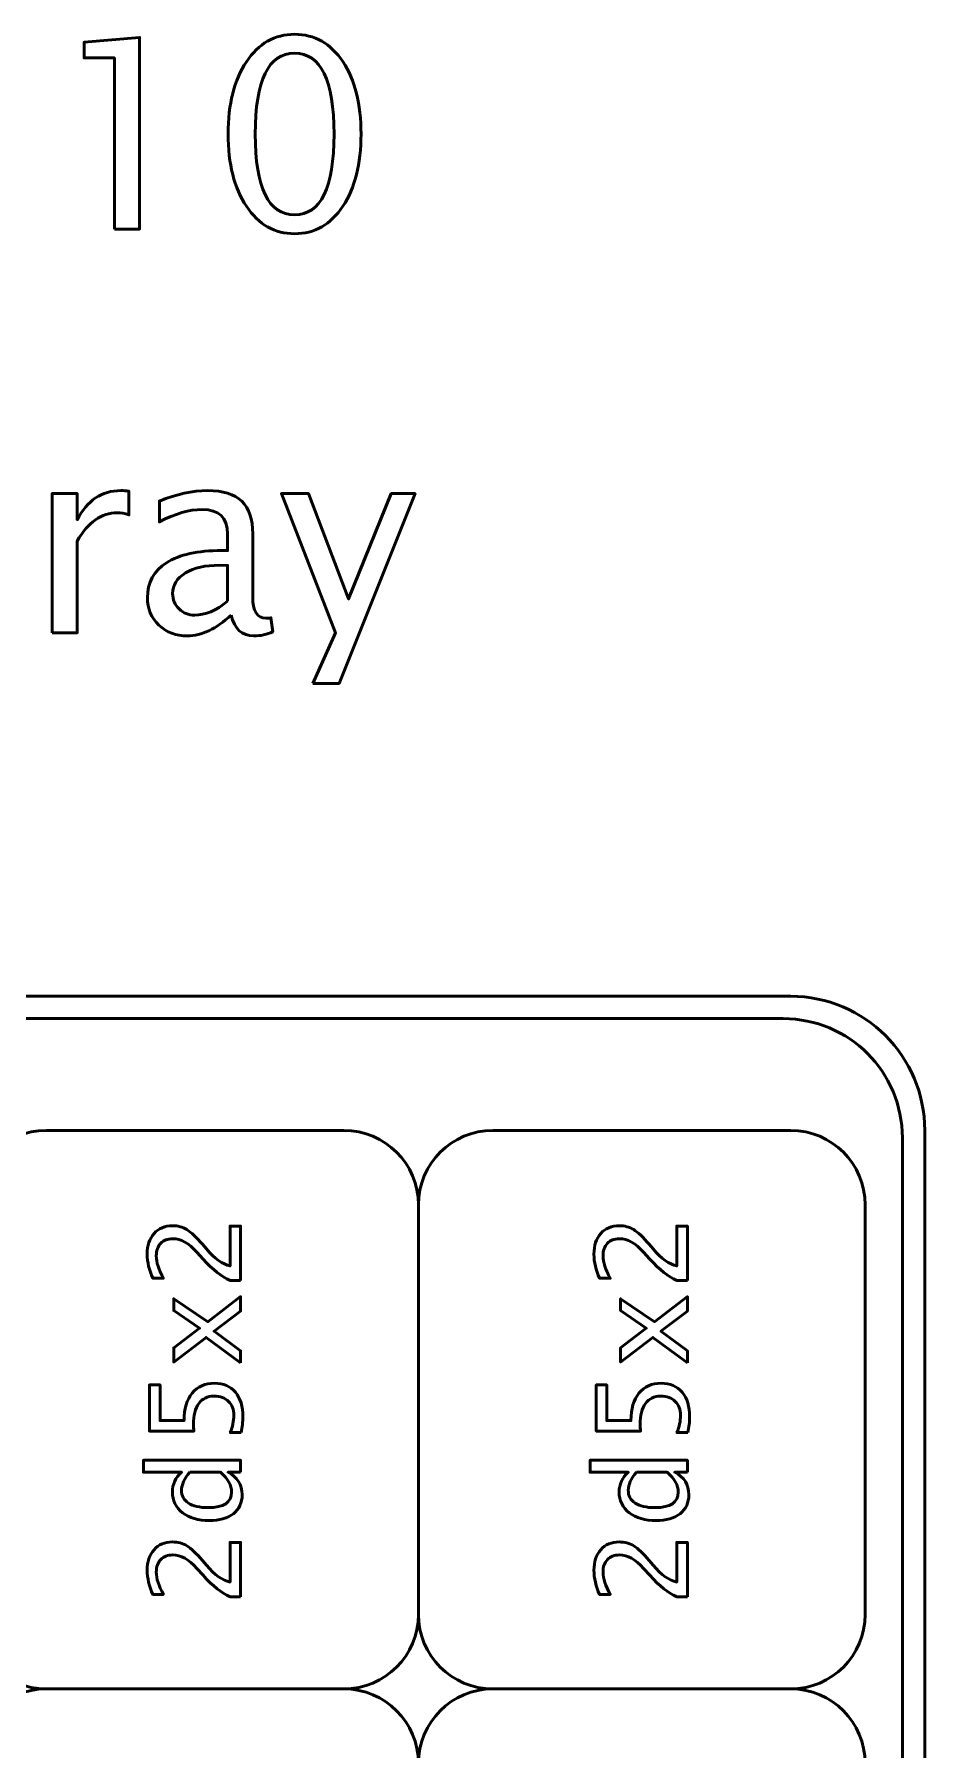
# Model space of a CAD drawing. Header units: centimetres. Extents: x -143 to 63, y -92 to 73.
# Drawn here: x -14.58 to -8.6, y -71.66 to -60.14 of the extents above; entities that cross this region are included whole.
import ezdxf

# ---------------------------------------------------------------- set-up
doc = ezdxf.new("R2010")
doc.units = ezdxf.units.CM
doc.header["$MEASUREMENT"] = 0
doc.layers.add('Layer 1', color=7, linetype='Continuous')

msp = doc.modelspace()

# ---------------------------------------------------------------- linework, layer by layer
at = {"layer": 'Layer 1', "color": 5, "lineweight": 53}
for points, knots in [([(-14.04207, -61.44905), (-14.04207, -61.44905), (-14.04207, -60.30076), (-14.04207, -60.30076), (-14.04207, -60.30076), (-14.04207, -60.30076), (-14.24492, -60.30076), (-14.24492, -60.30076), (-14.24492, -60.30076), (-14.24492, -60.30076), (-14.24492, -60.19492), (-14.24492, -60.19492), (-14.24492, -60.19492), (-14.24492, -60.19492), (-13.87274, -60.16317), (-13.87274, -60.16317), (-13.87274, -60.16317), (-13.87274, -60.16317), (-13.87274, -61.44905), (-13.87274, -61.44905), (-13.87274, -61.44905), (-13.87274, -61.44905), (-14.04207, -61.44905), (-14.04207, -61.44905)], [0, 0, 0, 0, 0.14285714, 0.14285714, 0.14285714, 0.14285714, 0.28571429, 0.28571429, 0.28571429, 0.28571429, 0.42857143, 0.42857143, 0.42857143, 0.42857143, 0.57142857, 0.57142857, 0.57142857, 0.57142857, 0.71428571, 0.71428571, 0.71428571, 0.71428571, 1, 1, 1, 1]), ([(-12.83145, -61.4808), (-12.96521, -61.4808), (-13.0731, -61.41936), (-13.15483, -61.29677), (-13.15483, -61.29677), (-13.23685, -61.17418), (-13.27771, -61.01249), (-13.27771, -60.8114), (-13.27771, -60.8114), (-13.27771, -60.61032), (-13.23685, -60.44863), (-13.15483, -60.32604), (-13.15483, -60.32604), (-13.0731, -60.20345), (-12.96521, -60.14201), (-12.83145, -60.14201), (-12.83145, -60.14201), (-12.6971, -60.14201), (-12.58921, -60.20316), (-12.50748, -60.32545), (-12.50748, -60.32545), (-12.42605, -60.44775), (-12.38519, -60.60973), (-12.38519, -60.8114), (-12.38519, -60.8114), (-12.38519, -61.01249), (-12.42605, -61.17418), (-12.50748, -61.29677), (-12.50748, -61.29677), (-12.58921, -61.41936), (-12.6971, -61.4808), (-12.83145, -61.4808)], [0, 0, 0, 0, 0.11111111, 0.11111111, 0.11111111, 0.11111111, 0.22222222, 0.22222222, 0.22222222, 0.22222222, 0.33333333, 0.33333333, 0.33333333, 0.33333333, 0.44444444, 0.44444444, 0.44444444, 0.44444444, 0.55555556, 0.55555556, 0.55555556, 0.55555556, 0.66666667, 0.66666667, 0.66666667, 0.66666667, 0.77777778, 0.77777778, 0.77777778, 0.77777778, 1, 1, 1, 1]), ([(-12.83174, -61.3538), (-12.65506, -61.3538), (-12.56687, -61.173), (-12.56687, -60.8114), (-12.56687, -60.8114), (-12.56687, -60.44981), (-12.65506, -60.26901), (-12.83174, -60.26901), (-12.83174, -60.26901), (-13.00784, -60.26901), (-13.09603, -60.44981), (-13.09603, -60.8114), (-13.09603, -60.8114), (-13.09603, -61.173), (-13.00784, -61.3538), (-12.83174, -61.3538)], [0, 0, 0, 0, 0.2, 0.2, 0.2, 0.2, 0.4, 0.4, 0.4, 0.4, 0.6, 0.6, 0.6, 0.6, 1, 1, 1, 1]), ([(-14.46055, -64.15956), (-14.46055, -64.15956), (-14.46055, -63.2247), (-14.46055, -63.2247), (-14.46055, -63.2247), (-14.46055, -63.2247), (-14.29121, -63.2247), (-14.29121, -63.2247), (-14.29121, -63.2247), (-14.29121, -63.2247), (-14.29121, -63.40138), (-14.29121, -63.40138), (-14.29121, -63.40138), (-14.22389, -63.27056), (-14.12629, -63.2053), (-13.99811, -63.2053), (-13.99811, -63.2053), (-13.98077, -63.2053), (-13.96254, -63.20677), (-13.94373, -63.20971), (-13.94373, -63.20971), (-13.94373, -63.20971), (-13.94373, -63.36816), (-13.94373, -63.36816), (-13.94373, -63.36816), (-13.97312, -63.35846), (-13.999, -63.35346), (-14.02134, -63.35346), (-14.02134, -63.35346), (-14.12894, -63.35346), (-14.21889, -63.41696), (-14.29121, -63.54426), (-14.29121, -63.54426), (-14.29121, -63.54426), (-14.29121, -64.15956), (-14.29121, -64.15956), (-14.29121, -64.15956), (-14.29121, -64.15956), (-14.46055, -64.15956), (-14.46055, -64.15956)], [0, 0, 0, 0, 0.09090909, 0.09090909, 0.09090909, 0.09090909, 0.18181818, 0.18181818, 0.18181818, 0.18181818, 0.27272727, 0.27272727, 0.27272727, 0.27272727, 0.36363636, 0.36363636, 0.36363636, 0.36363636, 0.45454545, 0.45454545, 0.45454545, 0.45454545, 0.54545455, 0.54545455, 0.54545455, 0.54545455, 0.63636364, 0.63636364, 0.63636364, 0.63636364, 0.72727273, 0.72727273, 0.72727273, 0.72727273, 0.81818182, 0.81818182, 0.81818182, 0.81818182, 1, 1, 1, 1]), ([(-13.25699, -64.0405), (-13.35871, -64.13398), (-13.4566, -64.18073), (-13.55068, -64.18073), (-13.55068, -64.18073), (-13.628, -64.18073), (-13.69238, -64.15662), (-13.74324, -64.10811), (-13.74324, -64.10811), (-13.79439, -64.05961), (-13.81997, -63.99846), (-13.81997, -63.92467), (-13.81997, -63.92467), (-13.81997, -63.82266), (-13.77704, -63.74416), (-13.6912, -63.68948), (-13.6912, -63.68948), (-13.60536, -63.6348), (-13.48218, -63.60746), (-13.32167, -63.60746), (-13.32167, -63.60746), (-13.32167, -63.60746), (-13.28198, -63.60746), (-13.28198, -63.60746), (-13.28198, -63.60746), (-13.28198, -63.60746), (-13.28198, -63.49487), (-13.28198, -63.49487), (-13.28198, -63.49487), (-13.28198, -63.38639), (-13.33842, -63.3323), (-13.45161, -63.3323), (-13.45161, -63.3323), (-13.53921, -63.3323), (-13.63505, -63.35993), (-13.73883, -63.4152), (-13.73883, -63.4152), (-13.73883, -63.4152), (-13.73883, -63.27585), (-13.73883, -63.27585), (-13.73883, -63.27585), (-13.62476, -63.22881), (-13.51716, -63.2053), (-13.41633, -63.2053), (-13.41633, -63.2053), (-13.31255, -63.2053), (-13.23582, -63.22881), (-13.18673, -63.27615), (-13.18673, -63.27615), (-13.13734, -63.32348), (-13.11265, -63.39638), (-13.11265, -63.49487), (-13.11265, -63.49487), (-13.11265, -63.49487), (-13.11265, -63.91732), (-13.11265, -63.91732), (-13.11265, -63.91732), (-13.11265, -64.01404), (-13.08295, -64.06255), (-13.02328, -64.06255), (-13.02328, -64.06255), (-13.01593, -64.06255), (-13.00505, -64.06137), (-12.99064, -64.05902), (-12.99064, -64.05902), (-12.99064, -64.05902), (-12.97859, -64.15309), (-12.97859, -64.15309), (-12.97859, -64.15309), (-13.0171, -64.17161), (-13.05943, -64.18073), (-13.10588, -64.18073), (-13.10588, -64.18073), (-13.18497, -64.18073), (-13.23524, -64.13398), (-13.25699, -64.0405)], [0, 0, 0, 0, 0.05, 0.05, 0.05, 0.05, 0.1, 0.1, 0.1, 0.1, 0.15, 0.15, 0.15, 0.15, 0.2, 0.2, 0.2, 0.2, 0.25, 0.25, 0.25, 0.25, 0.3, 0.3, 0.3, 0.3, 0.35, 0.35, 0.35, 0.35, 0.4, 0.4, 0.4, 0.4, 0.45, 0.45, 0.45, 0.45, 0.5, 0.5, 0.5, 0.5, 0.55, 0.55, 0.55, 0.55, 0.6, 0.6, 0.6, 0.6, 0.65, 0.65, 0.65, 0.65, 0.7, 0.7, 0.7, 0.7, 0.75, 0.75, 0.75, 0.75, 0.8, 0.8, 0.8, 0.8, 0.85, 0.85, 0.85, 0.85, 0.9, 0.9, 0.9, 0.9, 1, 1, 1, 1]), ([(-12.7096, -64.49999), (-12.7096, -64.49999), (-12.5579, -64.16074), (-12.5579, -64.16074), (-12.5579, -64.16074), (-12.5579, -64.16074), (-12.92009, -63.2247), (-12.92009, -63.2247), (-12.92009, -63.2247), (-12.92009, -63.2247), (-12.73841, -63.2247), (-12.73841, -63.2247), (-12.73841, -63.2247), (-12.73841, -63.2247), (-12.46912, -63.93261), (-12.46912, -63.93261), (-12.46912, -63.93261), (-12.46912, -63.93261), (-12.1819, -63.2247), (-12.1819, -63.2247), (-12.1819, -63.2247), (-12.1819, -63.2247), (-12.02227, -63.2247), (-12.02227, -63.2247), (-12.02227, -63.2247), (-12.02227, -63.2247), (-12.53321, -64.49999), (-12.53321, -64.49999), (-12.53321, -64.49999), (-12.53321, -64.49999), (-12.7096, -64.49999), (-12.7096, -64.49999)], [0, 0, 0, 0, 0.11111111, 0.11111111, 0.11111111, 0.11111111, 0.22222222, 0.22222222, 0.22222222, 0.22222222, 0.33333333, 0.33333333, 0.33333333, 0.33333333, 0.44444444, 0.44444444, 0.44444444, 0.44444444, 0.55555556, 0.55555556, 0.55555556, 0.55555556, 0.66666667, 0.66666667, 0.66666667, 0.66666667, 0.77777778, 0.77777778, 0.77777778, 0.77777778, 1, 1, 1, 1]), ([(-13.28198, -63.94819), (-13.28198, -63.94819), (-13.28198, -63.708), (-13.28198, -63.708), (-13.28198, -63.708), (-13.28198, -63.708), (-13.33637, -63.70624), (-13.33637, -63.70624), (-13.33637, -63.70624), (-13.43044, -63.70624), (-13.50629, -63.72359), (-13.5642, -63.75828), (-13.5642, -63.75828), (-13.62182, -63.79326), (-13.65063, -63.83941), (-13.65063, -63.89703), (-13.65063, -63.89703), (-13.65063, -63.93731), (-13.63623, -63.97141), (-13.60771, -63.99934), (-13.60771, -63.99934), (-13.5789, -64.02727), (-13.54392, -64.04138), (-13.50247, -64.04138), (-13.50247, -64.04138), (-13.43191, -64.04138), (-13.35841, -64.01022), (-13.28198, -63.94819)], [0, 0, 0, 0, 0.125, 0.125, 0.125, 0.125, 0.25, 0.25, 0.25, 0.25, 0.375, 0.375, 0.375, 0.375, 0.5, 0.5, 0.5, 0.5, 0.625, 0.625, 0.625, 0.625, 0.75, 0.75, 0.75, 0.75, 1, 1, 1, 1])]:
    msp.add_open_spline(points, degree=3, knots=knots, dxfattribs=at)
at = {"layer": 'Layer 1', "lineweight": 53}
for points in [[(-21.4, -82.5), (-21.4, -82.5), (-21.4, -67.5), (-21.4, -67.5), (-21.4, -67.5), (-21.4, -67.00294), (-20.99706, -66.6), (-20.5, -66.6), (-20.5, -66.6), (-20.5, -66.6), (-9.5, -66.6), (-9.5, -66.6), (-9.5, -66.6), (-9.00294, -66.6), (-8.6, -67.00294), (-8.6, -67.5), (-8.6, -67.5), (-8.6, -67.5), (-8.6, -82.5), (-8.6, -82.5), (-8.6, -82.5), (-8.6, -82.99706), (-9.00294, -83.4), (-9.5, -83.4), (-9.5, -83.4), (-9.5, -83.4), (-20.5, -83.4), (-20.5, -83.4), (-20.5, -83.4), (-20.99706, -83.4), (-21.4, -82.99706), (-21.4, -82.5)], [(-20.45, -83.25), (-20.45, -83.25), (-9.55, -83.25), (-9.55, -83.25), (-9.55, -83.25), (-9.10817, -83.25), (-8.75, -82.89183), (-8.75, -82.45), (-8.75, -82.45), (-8.75, -82.45), (-8.75, -67.55), (-8.75, -67.55), (-8.75, -67.55), (-8.75, -67.10817), (-9.10817, -66.75), (-9.55, -66.75), (-9.55, -66.75), (-9.55, -66.75), (-20.45, -66.75), (-20.45, -66.75), (-20.45, -66.75), (-20.89183, -66.75), (-21.25, -67.10817), (-21.25, -67.55), (-21.25, -67.55), (-21.25, -67.55), (-21.25, -82.45), (-21.25, -82.45), (-21.25, -82.45), (-21.25, -82.89183), (-20.89183, -83.25), (-20.45, -83.25)]]:
    msp.add_open_spline(points, degree=3, knots=[0, 0, 0, 0, 0.11111111, 0.11111111, 0.11111111, 0.11111111, 0.22222222, 0.22222222, 0.22222222, 0.22222222, 0.33333333, 0.33333333, 0.33333333, 0.33333333, 0.44444444, 0.44444444, 0.44444444, 0.44444444, 0.55555556, 0.55555556, 0.55555556, 0.55555556, 0.66666667, 0.66666667, 0.66666667, 0.66666667, 0.77777778, 0.77777778, 0.77777778, 0.77777778, 1, 1, 1, 1], dxfattribs=at)
at = {"layer": 'Layer 1', "color": 4, "lineweight": 53}
for points, knots in [([(-12, -68), (-12, -68), (-12, -70.75), (-12, -70.75), (-12, -70.75), (-12, -71.02614), (-12.22386, -71.25), (-12.5, -71.25), (-12.5, -71.25), (-12.5, -71.25), (-14.5, -71.25), (-14.5, -71.25), (-14.5, -71.25), (-14.77614, -71.25), (-15, -71.02614), (-15, -70.75), (-15, -70.75), (-15, -70.75), (-15, -68), (-15, -68), (-15, -68), (-15, -67.72386), (-14.77614, -67.5), (-14.5, -67.5), (-14.5, -67.5), (-14.5, -67.5), (-12.5, -67.5), (-12.5, -67.5), (-12.5, -67.5), (-12.22386, -67.5), (-12, -67.72386), (-12, -68)], [0, 0, 0, 0, 0.11111111, 0.11111111, 0.11111111, 0.11111111, 0.22222222, 0.22222222, 0.22222222, 0.22222222, 0.33333333, 0.33333333, 0.33333333, 0.33333333, 0.44444444, 0.44444444, 0.44444444, 0.44444444, 0.55555556, 0.55555556, 0.55555556, 0.55555556, 0.66666667, 0.66666667, 0.66666667, 0.66666667, 0.77777778, 0.77777778, 0.77777778, 0.77777778, 1, 1, 1, 1]), ([(-9, -68), (-9, -68), (-9, -70.75), (-9, -70.75), (-9, -70.75), (-9, -71.02614), (-9.22386, -71.25), (-9.5, -71.25), (-9.5, -71.25), (-9.5, -71.25), (-11.5, -71.25), (-11.5, -71.25), (-11.5, -71.25), (-11.77614, -71.25), (-12, -71.02614), (-12, -70.75), (-12, -70.75), (-12, -70.75), (-12, -68), (-12, -68), (-12, -68), (-12, -67.72386), (-11.77614, -67.5), (-11.5, -67.5), (-11.5, -67.5), (-11.5, -67.5), (-9.5, -67.5), (-9.5, -67.5), (-9.5, -67.5), (-9.22386, -67.5), (-9, -67.72386), (-9, -68)], [0, 0, 0, 0, 0.11111111, 0.11111111, 0.11111111, 0.11111111, 0.22222222, 0.22222222, 0.22222222, 0.22222222, 0.33333333, 0.33333333, 0.33333333, 0.33333333, 0.44444444, 0.44444444, 0.44444444, 0.44444444, 0.55555556, 0.55555556, 0.55555556, 0.55555556, 0.66666667, 0.66666667, 0.66666667, 0.66666667, 0.77777778, 0.77777778, 0.77777778, 0.77777778, 1, 1, 1, 1]), ([(-13.19393, -68.50787), (-13.19393, -68.50787), (-13.26505, -68.50787), (-13.26505, -68.50787), (-13.26505, -68.50787), (-13.32051, -68.48416), (-13.38104, -68.43632), (-13.44638, -68.36421), (-13.44638, -68.36421), (-13.44638, -68.36421), (-13.48815, -68.31765), (-13.48815, -68.31765), (-13.48815, -68.31765), (-13.54262, -68.25768), (-13.59652, -68.22762), (-13.65014, -68.22762), (-13.65014, -68.22762), (-13.68429, -68.22762), (-13.71125, -68.23792), (-13.73086, -68.25838), (-13.73086, -68.25838), (-13.75047, -68.27884), (-13.76035, -68.30721), (-13.76035, -68.34319), (-13.76035, -68.34319), (-13.76035, -68.38524), (-13.74427, -68.43505), (-13.71209, -68.49263), (-13.71209, -68.49263), (-13.71209, -68.49263), (-13.78321, -68.49263), (-13.78321, -68.49263), (-13.78321, -68.49263), (-13.80861, -68.4383), (-13.82131, -68.38425), (-13.82131, -68.33035), (-13.82131, -68.33035), (-13.82131, -68.27306), (-13.80593, -68.22705), (-13.77503, -68.19234), (-13.77503, -68.19234), (-13.74412, -68.15777), (-13.7032, -68.14041), (-13.65212, -68.14041), (-13.65212, -68.14041), (-13.61543, -68.14041), (-13.58283, -68.14916), (-13.55447, -68.16666), (-13.55447, -68.16666), (-13.52597, -68.1843), (-13.49153, -68.21689), (-13.45089, -68.26473), (-13.45089, -68.26473), (-13.45089, -68.26473), (-13.42408, -68.2962), (-13.42408, -68.2962), (-13.42408, -68.2962), (-13.36849, -68.36167), (-13.31557, -68.39949), (-13.26505, -68.40965), (-13.26505, -68.40965), (-13.26505, -68.40965), (-13.26505, -68.14295), (-13.26505, -68.14295), (-13.26505, -68.14295), (-13.26505, -68.14295), (-13.19393, -68.14295), (-13.19393, -68.14295), (-13.19393, -68.14295), (-13.19393, -68.14295), (-13.19393, -68.50787), (-13.19393, -68.50787)], [0, 0, 0, 0, 0.05263158, 0.05263158, 0.05263158, 0.05263158, 0.10526316, 0.10526316, 0.10526316, 0.10526316, 0.15789474, 0.15789474, 0.15789474, 0.15789474, 0.21052632, 0.21052632, 0.21052632, 0.21052632, 0.26315789, 0.26315789, 0.26315789, 0.26315789, 0.31578947, 0.31578947, 0.31578947, 0.31578947, 0.36842105, 0.36842105, 0.36842105, 0.36842105, 0.42105263, 0.42105263, 0.42105263, 0.42105263, 0.47368421, 0.47368421, 0.47368421, 0.47368421, 0.52631579, 0.52631579, 0.52631579, 0.52631579, 0.57894737, 0.57894737, 0.57894737, 0.57894737, 0.63157895, 0.63157895, 0.63157895, 0.63157895, 0.68421053, 0.68421053, 0.68421053, 0.68421053, 0.73684211, 0.73684211, 0.73684211, 0.73684211, 0.78947368, 0.78947368, 0.78947368, 0.78947368, 0.84210526, 0.84210526, 0.84210526, 0.84210526, 0.89473684, 0.89473684, 0.89473684, 0.89473684, 1, 1, 1, 1]), ([(-10.19393, -68.50787), (-10.19393, -68.50787), (-10.26505, -68.50787), (-10.26505, -68.50787), (-10.26505, -68.50787), (-10.32051, -68.48416), (-10.38104, -68.43632), (-10.44638, -68.36421), (-10.44638, -68.36421), (-10.44638, -68.36421), (-10.48815, -68.31765), (-10.48815, -68.31765), (-10.48815, -68.31765), (-10.54262, -68.25768), (-10.59652, -68.22762), (-10.65014, -68.22762), (-10.65014, -68.22762), (-10.68429, -68.22762), (-10.71125, -68.23792), (-10.73086, -68.25838), (-10.73086, -68.25838), (-10.75047, -68.27884), (-10.76035, -68.30721), (-10.76035, -68.34319), (-10.76035, -68.34319), (-10.76035, -68.38524), (-10.74427, -68.43505), (-10.71209, -68.49263), (-10.71209, -68.49263), (-10.71209, -68.49263), (-10.78321, -68.49263), (-10.78321, -68.49263), (-10.78321, -68.49263), (-10.80861, -68.4383), (-10.82131, -68.38425), (-10.82131, -68.33035), (-10.82131, -68.33035), (-10.82131, -68.27306), (-10.80593, -68.22705), (-10.77503, -68.19234), (-10.77503, -68.19234), (-10.74412, -68.15777), (-10.7032, -68.14041), (-10.65212, -68.14041), (-10.65212, -68.14041), (-10.61543, -68.14041), (-10.58283, -68.14916), (-10.55447, -68.16666), (-10.55447, -68.16666), (-10.52597, -68.1843), (-10.49153, -68.21689), (-10.45089, -68.26473), (-10.45089, -68.26473), (-10.45089, -68.26473), (-10.42408, -68.2962), (-10.42408, -68.2962), (-10.42408, -68.2962), (-10.36849, -68.36167), (-10.31557, -68.39949), (-10.26505, -68.40965), (-10.26505, -68.40965), (-10.26505, -68.40965), (-10.26505, -68.14295), (-10.26505, -68.14295), (-10.26505, -68.14295), (-10.26505, -68.14295), (-10.19393, -68.14295), (-10.19393, -68.14295), (-10.19393, -68.14295), (-10.19393, -68.14295), (-10.19393, -68.50787), (-10.19393, -68.50787)], [0, 0, 0, 0, 0.05263158, 0.05263158, 0.05263158, 0.05263158, 0.10526316, 0.10526316, 0.10526316, 0.10526316, 0.15789474, 0.15789474, 0.15789474, 0.15789474, 0.21052632, 0.21052632, 0.21052632, 0.21052632, 0.26315789, 0.26315789, 0.26315789, 0.26315789, 0.31578947, 0.31578947, 0.31578947, 0.31578947, 0.36842105, 0.36842105, 0.36842105, 0.36842105, 0.42105263, 0.42105263, 0.42105263, 0.42105263, 0.47368421, 0.47368421, 0.47368421, 0.47368421, 0.52631579, 0.52631579, 0.52631579, 0.52631579, 0.57894737, 0.57894737, 0.57894737, 0.57894737, 0.63157895, 0.63157895, 0.63157895, 0.63157895, 0.68421053, 0.68421053, 0.68421053, 0.68421053, 0.73684211, 0.73684211, 0.73684211, 0.73684211, 0.78947368, 0.78947368, 0.78947368, 0.78947368, 0.84210526, 0.84210526, 0.84210526, 0.84210526, 0.89473684, 0.89473684, 0.89473684, 0.89473684, 1, 1, 1, 1]), ([(-13.19393, -69.06102), (-13.19393, -69.06102), (-13.42549, -68.89014), (-13.42549, -68.89014), (-13.42549, -68.89014), (-13.42549, -68.89014), (-13.64267, -69.05594), (-13.64267, -69.05594), (-13.64267, -69.05594), (-13.64267, -69.05594), (-13.64267, -68.959), (-13.64267, -68.959), (-13.64267, -68.959), (-13.64267, -68.959), (-13.4698, -68.82805), (-13.4698, -68.82805), (-13.4698, -68.82805), (-13.4698, -68.82805), (-13.64267, -68.70951), (-13.64267, -68.70951), (-13.64267, -68.70951), (-13.64267, -68.70951), (-13.64267, -68.63007), (-13.64267, -68.63007), (-13.64267, -68.63007), (-13.64267, -68.63007), (-13.41505, -68.78529), (-13.41505, -68.78529), (-13.41505, -68.78529), (-13.41505, -68.78529), (-13.19393, -68.61652), (-13.19393, -68.61652), (-13.19393, -68.61652), (-13.19393, -68.61652), (-13.19393, -68.71347), (-13.19393, -68.71347), (-13.19393, -68.71347), (-13.19393, -68.71347), (-13.37173, -68.84865), (-13.37173, -68.84865), (-13.37173, -68.84865), (-13.37173, -68.84865), (-13.19393, -68.97946), (-13.19393, -68.97946), (-13.19393, -68.97946), (-13.19393, -68.97946), (-13.19393, -69.06102), (-13.19393, -69.06102)], [0, 0, 0, 0, 0.07692308, 0.07692308, 0.07692308, 0.07692308, 0.15384615, 0.15384615, 0.15384615, 0.15384615, 0.23076923, 0.23076923, 0.23076923, 0.23076923, 0.30769231, 0.30769231, 0.30769231, 0.30769231, 0.38461538, 0.38461538, 0.38461538, 0.38461538, 0.46153846, 0.46153846, 0.46153846, 0.46153846, 0.53846154, 0.53846154, 0.53846154, 0.53846154, 0.61538462, 0.61538462, 0.61538462, 0.61538462, 0.69230769, 0.69230769, 0.69230769, 0.69230769, 0.76923077, 0.76923077, 0.76923077, 0.76923077, 0.84615385, 0.84615385, 0.84615385, 0.84615385, 1, 1, 1, 1]), ([(-10.19393, -69.06102), (-10.19393, -69.06102), (-10.42549, -68.89014), (-10.42549, -68.89014), (-10.42549, -68.89014), (-10.42549, -68.89014), (-10.64267, -69.05594), (-10.64267, -69.05594), (-10.64267, -69.05594), (-10.64267, -69.05594), (-10.64267, -68.959), (-10.64267, -68.959), (-10.64267, -68.959), (-10.64267, -68.959), (-10.4698, -68.82805), (-10.4698, -68.82805), (-10.4698, -68.82805), (-10.4698, -68.82805), (-10.64267, -68.70951), (-10.64267, -68.70951), (-10.64267, -68.70951), (-10.64267, -68.70951), (-10.64267, -68.63007), (-10.64267, -68.63007), (-10.64267, -68.63007), (-10.64267, -68.63007), (-10.41505, -68.78529), (-10.41505, -68.78529), (-10.41505, -68.78529), (-10.41505, -68.78529), (-10.19393, -68.61652), (-10.19393, -68.61652), (-10.19393, -68.61652), (-10.19393, -68.61652), (-10.19393, -68.71347), (-10.19393, -68.71347), (-10.19393, -68.71347), (-10.19393, -68.71347), (-10.37173, -68.84865), (-10.37173, -68.84865), (-10.37173, -68.84865), (-10.37173, -68.84865), (-10.19393, -68.97946), (-10.19393, -68.97946), (-10.19393, -68.97946), (-10.19393, -68.97946), (-10.19393, -69.06102), (-10.19393, -69.06102)], [0, 0, 0, 0, 0.07692308, 0.07692308, 0.07692308, 0.07692308, 0.15384615, 0.15384615, 0.15384615, 0.15384615, 0.23076923, 0.23076923, 0.23076923, 0.23076923, 0.30769231, 0.30769231, 0.30769231, 0.30769231, 0.38461538, 0.38461538, 0.38461538, 0.38461538, 0.46153846, 0.46153846, 0.46153846, 0.46153846, 0.53846154, 0.53846154, 0.53846154, 0.53846154, 0.61538462, 0.61538462, 0.61538462, 0.61538462, 0.69230769, 0.69230769, 0.69230769, 0.69230769, 0.76923077, 0.76923077, 0.76923077, 0.76923077, 0.84615385, 0.84615385, 0.84615385, 0.84615385, 1, 1, 1, 1]), ([(-13.19139, -69.52952), (-13.19139, -69.52952), (-13.2642, -69.52952), (-13.2642, -69.52952), (-13.2642, -69.52952), (-13.24783, -69.48902), (-13.23965, -69.45063), (-13.23965, -69.41395), (-13.23965, -69.41395), (-13.23965, -69.37387), (-13.2515, -69.34226), (-13.27521, -69.31926), (-13.27521, -69.31926), (-13.29892, -69.29626), (-13.33151, -69.28483), (-13.373, -69.28483), (-13.373, -69.28483), (-13.41759, -69.28483), (-13.45174, -69.30106), (-13.47531, -69.33351), (-13.47531, -69.33351), (-13.49887, -69.36597), (-13.51058, -69.41296), (-13.51058, -69.47434), (-13.51058, -69.47434), (-13.51058, -69.48859), (-13.5096, -69.50369), (-13.50762, -69.51936), (-13.50762, -69.51936), (-13.50762, -69.51936), (-13.80607, -69.51936), (-13.80607, -69.51936), (-13.80607, -69.51936), (-13.80607, -69.51936), (-13.80607, -69.20947), (-13.80607, -69.20947), (-13.80607, -69.20947), (-13.80607, -69.20947), (-13.73495, -69.20947), (-13.73495, -69.20947), (-13.73495, -69.20947), (-13.73495, -69.20947), (-13.73495, -69.44824), (-13.73495, -69.44824), (-13.73495, -69.44824), (-13.73495, -69.44824), (-13.57324, -69.44824), (-13.57324, -69.44824), (-13.57324, -69.44824), (-13.57324, -69.3695), (-13.55518, -69.30811), (-13.51905, -69.26394), (-13.51905, -69.26394), (-13.48307, -69.21978), (-13.43311, -69.19762), (-13.36919, -69.19762), (-13.36919, -69.19762), (-13.30964, -69.19762), (-13.26307, -69.21766), (-13.22935, -69.25774), (-13.22935, -69.25774), (-13.19562, -69.29781), (-13.17869, -69.35313), (-13.17869, -69.42368), (-13.17869, -69.42368), (-13.17869, -69.45515), (-13.18292, -69.49043), (-13.19139, -69.52952)], [0, 0, 0, 0, 0.05555556, 0.05555556, 0.05555556, 0.05555556, 0.11111111, 0.11111111, 0.11111111, 0.11111111, 0.16666667, 0.16666667, 0.16666667, 0.16666667, 0.22222222, 0.22222222, 0.22222222, 0.22222222, 0.27777778, 0.27777778, 0.27777778, 0.27777778, 0.33333333, 0.33333333, 0.33333333, 0.33333333, 0.38888889, 0.38888889, 0.38888889, 0.38888889, 0.44444444, 0.44444444, 0.44444444, 0.44444444, 0.5, 0.5, 0.5, 0.5, 0.55555556, 0.55555556, 0.55555556, 0.55555556, 0.61111111, 0.61111111, 0.61111111, 0.61111111, 0.66666667, 0.66666667, 0.66666667, 0.66666667, 0.72222222, 0.72222222, 0.72222222, 0.72222222, 0.77777778, 0.77777778, 0.77777778, 0.77777778, 0.83333333, 0.83333333, 0.83333333, 0.83333333, 0.88888889, 0.88888889, 0.88888889, 0.88888889, 1, 1, 1, 1]), ([(-10.19139, -69.52952), (-10.19139, -69.52952), (-10.2642, -69.52952), (-10.2642, -69.52952), (-10.2642, -69.52952), (-10.24783, -69.48902), (-10.23965, -69.45063), (-10.23965, -69.41395), (-10.23965, -69.41395), (-10.23965, -69.37387), (-10.2515, -69.34226), (-10.27521, -69.31926), (-10.27521, -69.31926), (-10.29892, -69.29626), (-10.33151, -69.28483), (-10.373, -69.28483), (-10.373, -69.28483), (-10.41759, -69.28483), (-10.45174, -69.30106), (-10.47531, -69.33351), (-10.47531, -69.33351), (-10.49887, -69.36597), (-10.51058, -69.41296), (-10.51058, -69.47434), (-10.51058, -69.47434), (-10.51058, -69.48859), (-10.5096, -69.50369), (-10.50762, -69.51936), (-10.50762, -69.51936), (-10.50762, -69.51936), (-10.80607, -69.51936), (-10.80607, -69.51936), (-10.80607, -69.51936), (-10.80607, -69.51936), (-10.80607, -69.20947), (-10.80607, -69.20947), (-10.80607, -69.20947), (-10.80607, -69.20947), (-10.73495, -69.20947), (-10.73495, -69.20947), (-10.73495, -69.20947), (-10.73495, -69.20947), (-10.73495, -69.44824), (-10.73495, -69.44824), (-10.73495, -69.44824), (-10.73495, -69.44824), (-10.57324, -69.44824), (-10.57324, -69.44824), (-10.57324, -69.44824), (-10.57324, -69.3695), (-10.55518, -69.30811), (-10.51905, -69.26394), (-10.51905, -69.26394), (-10.48307, -69.21978), (-10.43311, -69.19762), (-10.36919, -69.19762), (-10.36919, -69.19762), (-10.30964, -69.19762), (-10.26307, -69.21766), (-10.22935, -69.25774), (-10.22935, -69.25774), (-10.19562, -69.29781), (-10.17869, -69.35313), (-10.17869, -69.42368), (-10.17869, -69.42368), (-10.17869, -69.45515), (-10.18292, -69.49043), (-10.19139, -69.52952)], [0, 0, 0, 0, 0.05555556, 0.05555556, 0.05555556, 0.05555556, 0.11111111, 0.11111111, 0.11111111, 0.11111111, 0.16666667, 0.16666667, 0.16666667, 0.16666667, 0.22222222, 0.22222222, 0.22222222, 0.22222222, 0.27777778, 0.27777778, 0.27777778, 0.27777778, 0.33333333, 0.33333333, 0.33333333, 0.33333333, 0.38888889, 0.38888889, 0.38888889, 0.38888889, 0.44444444, 0.44444444, 0.44444444, 0.44444444, 0.5, 0.5, 0.5, 0.5, 0.55555556, 0.55555556, 0.55555556, 0.55555556, 0.61111111, 0.61111111, 0.61111111, 0.61111111, 0.66666667, 0.66666667, 0.66666667, 0.66666667, 0.72222222, 0.72222222, 0.72222222, 0.72222222, 0.77777778, 0.77777778, 0.77777778, 0.77777778, 0.83333333, 0.83333333, 0.83333333, 0.83333333, 0.88888889, 0.88888889, 0.88888889, 0.88888889, 1, 1, 1, 1]), ([(-13.19393, -69.79566), (-13.19393, -69.79566), (-13.27817, -69.79566), (-13.27817, -69.79566), (-13.27817, -69.79566), (-13.21524, -69.82882), (-13.18377, -69.87877), (-13.18377, -69.94552), (-13.18377, -69.94552), (-13.18377, -69.9997), (-13.20338, -70.04232), (-13.24275, -70.07336), (-13.24275, -70.07336), (-13.28212, -70.10441), (-13.33589, -70.11993), (-13.40405, -70.11993), (-13.40405, -70.11993), (-13.47855, -70.11993), (-13.53852, -70.10229), (-13.58396, -70.06715), (-13.58396, -70.06715), (-13.62926, -70.03188), (-13.65198, -69.98559), (-13.65198, -69.92816), (-13.65198, -69.92816), (-13.65198, -69.87496), (-13.63166, -69.83065), (-13.59088, -69.79566), (-13.59088, -69.79566), (-13.59088, -69.79566), (-13.84671, -69.79566), (-13.84671, -69.79566), (-13.84671, -69.79566), (-13.84671, -69.79566), (-13.84671, -69.71437), (-13.84671, -69.71437), (-13.84671, -69.71437), (-13.84671, -69.71437), (-13.19393, -69.71437), (-13.19393, -69.71437), (-13.19393, -69.71437), (-13.19393, -69.71437), (-13.19393, -69.79566), (-13.19393, -69.79566)], [0, 0, 0, 0, 0.08333333, 0.08333333, 0.08333333, 0.08333333, 0.16666667, 0.16666667, 0.16666667, 0.16666667, 0.25, 0.25, 0.25, 0.25, 0.33333333, 0.33333333, 0.33333333, 0.33333333, 0.41666667, 0.41666667, 0.41666667, 0.41666667, 0.5, 0.5, 0.5, 0.5, 0.58333333, 0.58333333, 0.58333333, 0.58333333, 0.66666667, 0.66666667, 0.66666667, 0.66666667, 0.75, 0.75, 0.75, 0.75, 0.83333333, 0.83333333, 0.83333333, 0.83333333, 1, 1, 1, 1]), ([(-10.19393, -69.79566), (-10.19393, -69.79566), (-10.27817, -69.79566), (-10.27817, -69.79566), (-10.27817, -69.79566), (-10.21524, -69.82882), (-10.18377, -69.87877), (-10.18377, -69.94552), (-10.18377, -69.94552), (-10.18377, -69.9997), (-10.20338, -70.04232), (-10.24275, -70.07336), (-10.24275, -70.07336), (-10.28212, -70.10441), (-10.33589, -70.11993), (-10.40405, -70.11993), (-10.40405, -70.11993), (-10.47855, -70.11993), (-10.53852, -70.10229), (-10.58396, -70.06715), (-10.58396, -70.06715), (-10.62926, -70.03188), (-10.65198, -69.98559), (-10.65198, -69.92816), (-10.65198, -69.92816), (-10.65198, -69.87496), (-10.63166, -69.83065), (-10.59088, -69.79566), (-10.59088, -69.79566), (-10.59088, -69.79566), (-10.84671, -69.79566), (-10.84671, -69.79566), (-10.84671, -69.79566), (-10.84671, -69.79566), (-10.84671, -69.71437), (-10.84671, -69.71437), (-10.84671, -69.71437), (-10.84671, -69.71437), (-10.19393, -69.71437), (-10.19393, -69.71437), (-10.19393, -69.71437), (-10.19393, -69.71437), (-10.19393, -69.79566), (-10.19393, -69.79566)], [0, 0, 0, 0, 0.08333333, 0.08333333, 0.08333333, 0.08333333, 0.16666667, 0.16666667, 0.16666667, 0.16666667, 0.25, 0.25, 0.25, 0.25, 0.33333333, 0.33333333, 0.33333333, 0.33333333, 0.41666667, 0.41666667, 0.41666667, 0.41666667, 0.5, 0.5, 0.5, 0.5, 0.58333333, 0.58333333, 0.58333333, 0.58333333, 0.66666667, 0.66666667, 0.66666667, 0.66666667, 0.75, 0.75, 0.75, 0.75, 0.83333333, 0.83333333, 0.83333333, 0.83333333, 1, 1, 1, 1]), ([(-13.53528, -69.79566), (-13.57239, -69.83785), (-13.59102, -69.87778), (-13.59102, -69.9156), (-13.59102, -69.9156), (-13.59102, -69.95285), (-13.5755, -69.98164), (-13.54431, -70.0021), (-13.54431, -70.0021), (-13.51327, -70.02256), (-13.46924, -70.03272), (-13.41223, -70.03272), (-13.41223, -70.03272), (-13.30738, -70.03272), (-13.25489, -69.99801), (-13.25489, -69.92844), (-13.25489, -69.92844), (-13.25489, -69.88329), (-13.27958, -69.83898), (-13.32883, -69.79566), (-13.32883, -69.79566), (-13.32883, -69.79566), (-13.53528, -69.79566), (-13.53528, -69.79566)], [0, 0, 0, 0, 0.14285714, 0.14285714, 0.14285714, 0.14285714, 0.28571429, 0.28571429, 0.28571429, 0.28571429, 0.42857143, 0.42857143, 0.42857143, 0.42857143, 0.57142857, 0.57142857, 0.57142857, 0.57142857, 0.71428571, 0.71428571, 0.71428571, 0.71428571, 1, 1, 1, 1]), ([(-10.53528, -69.79566), (-10.57239, -69.83785), (-10.59102, -69.87778), (-10.59102, -69.9156), (-10.59102, -69.9156), (-10.59102, -69.95285), (-10.5755, -69.98164), (-10.54431, -70.0021), (-10.54431, -70.0021), (-10.51327, -70.02256), (-10.46924, -70.03272), (-10.41223, -70.03272), (-10.41223, -70.03272), (-10.30738, -70.03272), (-10.25489, -69.99801), (-10.25489, -69.92844), (-10.25489, -69.92844), (-10.25489, -69.88329), (-10.27958, -69.83898), (-10.32883, -69.79566), (-10.32883, -69.79566), (-10.32883, -69.79566), (-10.53528, -69.79566), (-10.53528, -69.79566)], [0, 0, 0, 0, 0.14285714, 0.14285714, 0.14285714, 0.14285714, 0.28571429, 0.28571429, 0.28571429, 0.28571429, 0.42857143, 0.42857143, 0.42857143, 0.42857143, 0.57142857, 0.57142857, 0.57142857, 0.57142857, 0.71428571, 0.71428571, 0.71428571, 0.71428571, 1, 1, 1, 1]), ([(-13.19393, -70.63076), (-13.19393, -70.63076), (-13.26505, -70.63076), (-13.26505, -70.63076), (-13.26505, -70.63076), (-13.32051, -70.60705), (-13.38104, -70.55921), (-13.44638, -70.4871), (-13.44638, -70.4871), (-13.44638, -70.4871), (-13.48815, -70.44054), (-13.48815, -70.44054), (-13.48815, -70.44054), (-13.54262, -70.38057), (-13.59652, -70.35051), (-13.65014, -70.35051), (-13.65014, -70.35051), (-13.68429, -70.35051), (-13.71125, -70.36081), (-13.73086, -70.38127), (-13.73086, -70.38127), (-13.75047, -70.40173), (-13.76035, -70.4301), (-13.76035, -70.46608), (-13.76035, -70.46608), (-13.76035, -70.50813), (-13.74427, -70.55794), (-13.71209, -70.61552), (-13.71209, -70.61552), (-13.71209, -70.61552), (-13.78321, -70.61552), (-13.78321, -70.61552), (-13.78321, -70.61552), (-13.80861, -70.56119), (-13.82131, -70.50714), (-13.82131, -70.45324), (-13.82131, -70.45324), (-13.82131, -70.39595), (-13.80593, -70.34994), (-13.77503, -70.31523), (-13.77503, -70.31523), (-13.74412, -70.28066), (-13.7032, -70.2633), (-13.65212, -70.2633), (-13.65212, -70.2633), (-13.61543, -70.2633), (-13.58283, -70.27205), (-13.55447, -70.28955), (-13.55447, -70.28955), (-13.52597, -70.30719), (-13.49153, -70.33978), (-13.45089, -70.38762), (-13.45089, -70.38762), (-13.45089, -70.38762), (-13.42408, -70.41909), (-13.42408, -70.41909), (-13.42408, -70.41909), (-13.36849, -70.48456), (-13.31557, -70.52238), (-13.26505, -70.53254), (-13.26505, -70.53254), (-13.26505, -70.53254), (-13.26505, -70.26584), (-13.26505, -70.26584), (-13.26505, -70.26584), (-13.26505, -70.26584), (-13.19393, -70.26584), (-13.19393, -70.26584), (-13.19393, -70.26584), (-13.19393, -70.26584), (-13.19393, -70.63076), (-13.19393, -70.63076)], [0, 0, 0, 0, 0.05263158, 0.05263158, 0.05263158, 0.05263158, 0.10526316, 0.10526316, 0.10526316, 0.10526316, 0.15789474, 0.15789474, 0.15789474, 0.15789474, 0.21052632, 0.21052632, 0.21052632, 0.21052632, 0.26315789, 0.26315789, 0.26315789, 0.26315789, 0.31578947, 0.31578947, 0.31578947, 0.31578947, 0.36842105, 0.36842105, 0.36842105, 0.36842105, 0.42105263, 0.42105263, 0.42105263, 0.42105263, 0.47368421, 0.47368421, 0.47368421, 0.47368421, 0.52631579, 0.52631579, 0.52631579, 0.52631579, 0.57894737, 0.57894737, 0.57894737, 0.57894737, 0.63157895, 0.63157895, 0.63157895, 0.63157895, 0.68421053, 0.68421053, 0.68421053, 0.68421053, 0.73684211, 0.73684211, 0.73684211, 0.73684211, 0.78947368, 0.78947368, 0.78947368, 0.78947368, 0.84210526, 0.84210526, 0.84210526, 0.84210526, 0.89473684, 0.89473684, 0.89473684, 0.89473684, 1, 1, 1, 1]), ([(-10.19393, -70.63076), (-10.19393, -70.63076), (-10.26505, -70.63076), (-10.26505, -70.63076), (-10.26505, -70.63076), (-10.32051, -70.60705), (-10.38104, -70.55921), (-10.44638, -70.4871), (-10.44638, -70.4871), (-10.44638, -70.4871), (-10.48815, -70.44054), (-10.48815, -70.44054), (-10.48815, -70.44054), (-10.54262, -70.38057), (-10.59652, -70.35051), (-10.65014, -70.35051), (-10.65014, -70.35051), (-10.68429, -70.35051), (-10.71125, -70.36081), (-10.73086, -70.38127), (-10.73086, -70.38127), (-10.75047, -70.40173), (-10.76035, -70.4301), (-10.76035, -70.46608), (-10.76035, -70.46608), (-10.76035, -70.50813), (-10.74427, -70.55794), (-10.71209, -70.61552), (-10.71209, -70.61552), (-10.71209, -70.61552), (-10.78321, -70.61552), (-10.78321, -70.61552), (-10.78321, -70.61552), (-10.80861, -70.56119), (-10.82131, -70.50714), (-10.82131, -70.45324), (-10.82131, -70.45324), (-10.82131, -70.39595), (-10.80593, -70.34994), (-10.77503, -70.31523), (-10.77503, -70.31523), (-10.74412, -70.28066), (-10.7032, -70.2633), (-10.65212, -70.2633), (-10.65212, -70.2633), (-10.61543, -70.2633), (-10.58283, -70.27205), (-10.55447, -70.28955), (-10.55447, -70.28955), (-10.52597, -70.30719), (-10.49153, -70.33978), (-10.45089, -70.38762), (-10.45089, -70.38762), (-10.45089, -70.38762), (-10.42408, -70.41909), (-10.42408, -70.41909), (-10.42408, -70.41909), (-10.36849, -70.48456), (-10.31557, -70.52238), (-10.26505, -70.53254), (-10.26505, -70.53254), (-10.26505, -70.53254), (-10.26505, -70.26584), (-10.26505, -70.26584), (-10.26505, -70.26584), (-10.26505, -70.26584), (-10.19393, -70.26584), (-10.19393, -70.26584), (-10.19393, -70.26584), (-10.19393, -70.26584), (-10.19393, -70.63076), (-10.19393, -70.63076)], [0, 0, 0, 0, 0.05263158, 0.05263158, 0.05263158, 0.05263158, 0.10526316, 0.10526316, 0.10526316, 0.10526316, 0.15789474, 0.15789474, 0.15789474, 0.15789474, 0.21052632, 0.21052632, 0.21052632, 0.21052632, 0.26315789, 0.26315789, 0.26315789, 0.26315789, 0.31578947, 0.31578947, 0.31578947, 0.31578947, 0.36842105, 0.36842105, 0.36842105, 0.36842105, 0.42105263, 0.42105263, 0.42105263, 0.42105263, 0.47368421, 0.47368421, 0.47368421, 0.47368421, 0.52631579, 0.52631579, 0.52631579, 0.52631579, 0.57894737, 0.57894737, 0.57894737, 0.57894737, 0.63157895, 0.63157895, 0.63157895, 0.63157895, 0.68421053, 0.68421053, 0.68421053, 0.68421053, 0.73684211, 0.73684211, 0.73684211, 0.73684211, 0.78947368, 0.78947368, 0.78947368, 0.78947368, 0.84210526, 0.84210526, 0.84210526, 0.84210526, 0.89473684, 0.89473684, 0.89473684, 0.89473684, 1, 1, 1, 1]), ([(-12, -71.75), (-12, -71.75), (-12, -74.5), (-12, -74.5), (-12, -74.5), (-12, -74.77614), (-12.22386, -75), (-12.5, -75), (-12.5, -75), (-12.5, -75), (-14.5, -75), (-14.5, -75), (-14.5, -75), (-14.77614, -75), (-15, -74.77614), (-15, -74.5), (-15, -74.5), (-15, -74.5), (-15, -71.75), (-15, -71.75), (-15, -71.75), (-15, -71.47386), (-14.77614, -71.25), (-14.5, -71.25), (-14.5, -71.25), (-14.5, -71.25), (-12.5, -71.25), (-12.5, -71.25), (-12.5, -71.25), (-12.22386, -71.25), (-12, -71.47386), (-12, -71.75)], [0, 0, 0, 0, 0.11111111, 0.11111111, 0.11111111, 0.11111111, 0.22222222, 0.22222222, 0.22222222, 0.22222222, 0.33333333, 0.33333333, 0.33333333, 0.33333333, 0.44444444, 0.44444444, 0.44444444, 0.44444444, 0.55555556, 0.55555556, 0.55555556, 0.55555556, 0.66666667, 0.66666667, 0.66666667, 0.66666667, 0.77777778, 0.77777778, 0.77777778, 0.77777778, 1, 1, 1, 1]), ([(-9, -71.75), (-9, -71.75), (-9, -74.5), (-9, -74.5), (-9, -74.5), (-9, -74.77614), (-9.22386, -75), (-9.5, -75), (-9.5, -75), (-9.5, -75), (-11.5, -75), (-11.5, -75), (-11.5, -75), (-11.77614, -75), (-12, -74.77614), (-12, -74.5), (-12, -74.5), (-12, -74.5), (-12, -71.75), (-12, -71.75), (-12, -71.75), (-12, -71.47386), (-11.77614, -71.25), (-11.5, -71.25), (-11.5, -71.25), (-11.5, -71.25), (-9.5, -71.25), (-9.5, -71.25), (-9.5, -71.25), (-9.22386, -71.25), (-9, -71.47386), (-9, -71.75)], [0, 0, 0, 0, 0.11111111, 0.11111111, 0.11111111, 0.11111111, 0.22222222, 0.22222222, 0.22222222, 0.22222222, 0.33333333, 0.33333333, 0.33333333, 0.33333333, 0.44444444, 0.44444444, 0.44444444, 0.44444444, 0.55555556, 0.55555556, 0.55555556, 0.55555556, 0.66666667, 0.66666667, 0.66666667, 0.66666667, 0.77777778, 0.77777778, 0.77777778, 0.77777778, 1, 1, 1, 1])]:
    msp.add_open_spline(points, degree=3, knots=knots, dxfattribs=at)

doc.saveas('drawing.dxf')
